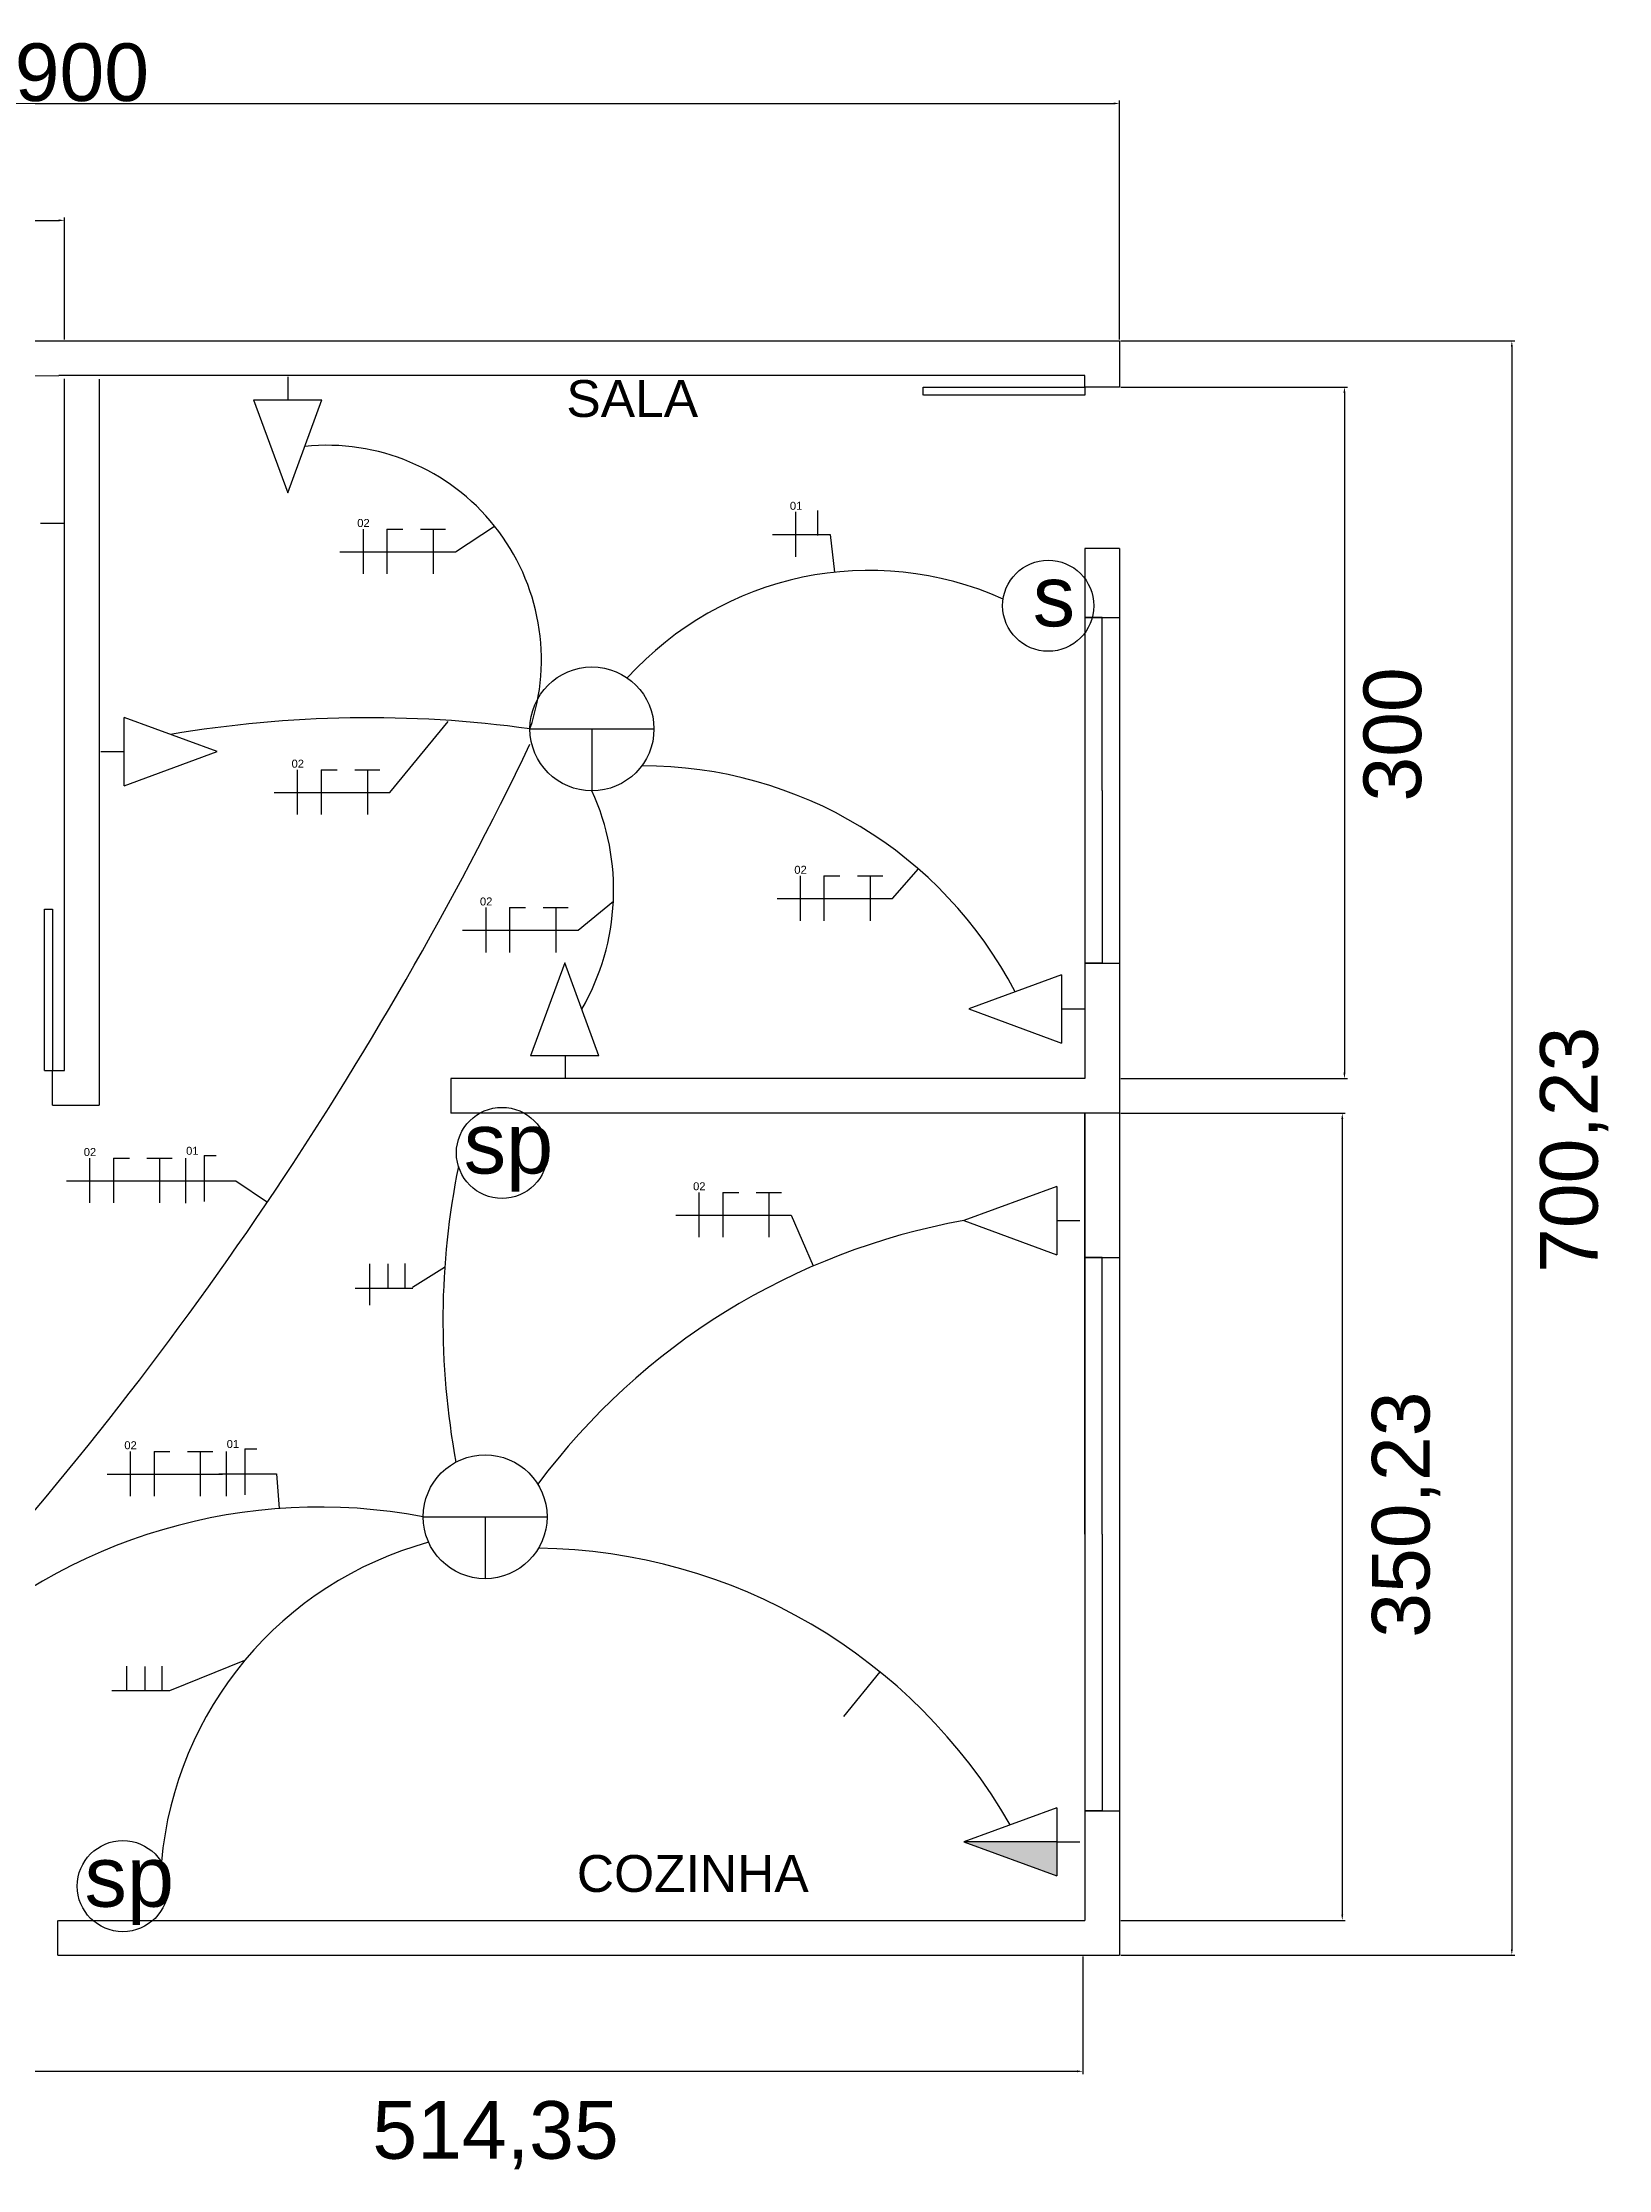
# Model space of a CAD drawing. Header units: centimetres. Extents: x 1976 to 3197, y 107 to 1029.
# Drawn here: x 2517 to 3197, y 107 to 1029 of the extents above; entities that cross this region are included whole.
import ezdxf

# ---------------------------------------------------------------- set-up
doc = ezdxf.new("R2010")
doc.units = ezdxf.units.CM
for name, color, linetype in [('cotas do desenho', 10, 'Continuous'), ('desenho da Planta', 7, 'Continuous'), ('projeto Elétrico', 50, 'Continuous')]:
    doc.layers.add(name, color=color, linetype=linetype)
doc.styles.get("Standard").update_dxf_attribs({"font": 'arial.ttf'})
doc.dimstyles.new('ISO-25', dxfattribs={"dimtxt": 2.5, "dimasz": 2.5, "dimexe": 1.25, "dimexo": 0.625, "dimtad": 1, "dimtxsty": 'Standard', "dimcen": 2.5, "dimadec": 0, "dimazin": 0, "dimtfac": 1, "dimtmove": 0, "dimatfit": 3, "dimfxl": 1, "dimarcsym": 0})

# ---------------------------------------------------------------- blocks, each defined once
blk = doc.blocks.new('*D1')
at = {"layer": 'cotas do desenho', "color": 0, "lineweight": -2, "transparency": 16777216}
for p, q in [((2084.49, 900.63), (2084.49, 1004.28)), ((2086.99, 1003.03), (2981.99, 1003.03)), ((2984.49, 900.63), (2984.49, 1004.28))]:
    blk.add_line(p, q, dxfattribs=at)
at = {"layer": 'cotas do desenho', "color": 0, "transparency": 16777216}
for points in [[(2086.99, 1003.45), (2086.99, 1002.61), (2084.49, 1003.03)], [(2981.99, 1003.45), (2981.99, 1002.61), (2984.49, 1003.03)]]:
    blk.add_solid(points, dxfattribs=at)
at = {"layer": 'Defpoints', "color": 0, "transparency": 16777216}
for p in [(2984.49, 1003.03), (2084.49, 900), (2984.49, 900)]:
    blk.add_point(p, dxfattribs=at)
at = {"layer": 'cotas do desenho', "color": 0, "transparency": 16777216, "insert": (2534.49, 1016.42), "char_height": 2.5, "width": 136.9953, "attachment_point": 5}
blk.add_mtext('{\\H10x;900}', dxfattribs=at)
blk = doc.blocks.new('*D4')
at = {"layer": 'cotas do desenho', "color": 0, "lineweight": -2, "transparency": 16777216}
for p, q in [((2985.12, 900), (3155.94, 900)), ((3154.69, 897.5), (3154.69, 202.28)), ((2985.12, 199.78), (3155.94, 199.78))]:
    blk.add_line(p, q, dxfattribs=at)
at = {"layer": 'cotas do desenho', "color": 0, "transparency": 16777216}
for points in [[(3154.27, 897.5), (3155.11, 897.5), (3154.69, 900)], [(3154.27, 202.28), (3155.11, 202.28), (3154.69, 199.78)]]:
    blk.add_solid(points, dxfattribs=at)
at = {"layer": 'Defpoints', "color": 0, "transparency": 16777216}
for p in [(2984.49, 900), (2984.49, 199.78), (3154.69, 199.78)]:
    blk.add_point(p, dxfattribs=at)
at = {"layer": 'cotas do desenho', "color": 0, "transparency": 16777216, "insert": (3181.77, 549.1), "char_height": 2.5, "attachment_point": 5, "rotation": 90}
blk.add_mtext('{\\H10x;700,23}', dxfattribs=at)
blk = doc.blocks.new('*D7')
at = {"layer": 'cotas do desenho', "color": 0, "lineweight": -2, "transparency": 16777216}
for p, q in [((2985.12, 880), (3083.35, 880)), ((3082.1, 877.5), (3082.1, 582.5)), ((2985.12, 580), (3083.35, 580))]:
    blk.add_line(p, q, dxfattribs=at)
at = {"layer": 'cotas do desenho', "color": 0, "transparency": 16777216}
for points in [[(3081.68, 877.5), (3082.51, 877.5), (3082.1, 880)], [(3081.68, 582.5), (3082.51, 582.5), (3082.1, 580)]]:
    blk.add_solid(points, dxfattribs=at)
at = {"layer": 'Defpoints', "color": 0, "transparency": 16777216}
for p in [(2984.49, 880), (2984.49, 580), (3082.1, 580)]:
    blk.add_point(p, dxfattribs=at)
at = {"layer": 'cotas do desenho', "color": 0, "transparency": 16777216, "insert": (3103.03, 729.3), "char_height": 2.5, "attachment_point": 5, "rotation": 90}
blk.add_mtext('{\\H10x;300 }', dxfattribs=at)
blk = doc.blocks.new('*D8')
at = {"layer": 'cotas do desenho', "color": 0, "lineweight": -2, "transparency": 16777216}
for p, q in [((2985.12, 565), (3082.4, 565)), ((3081.15, 562.5), (3081.15, 217.28)), ((2985.12, 214.78), (3082.4, 214.78))]:
    blk.add_line(p, q, dxfattribs=at)
at = {"layer": 'cotas do desenho', "color": 0, "transparency": 16777216}
for points in [[(3080.74, 562.5), (3081.57, 562.5), (3081.15, 565)], [(3080.74, 217.28), (3081.57, 217.28), (3081.15, 214.78)]]:
    blk.add_solid(points, dxfattribs=at)
at = {"layer": 'Defpoints', "color": 0, "transparency": 16777216}
for p in [(2984.49, 565), (2984.49, 214.78), (3081.15, 214.78)]:
    blk.add_point(p, dxfattribs=at)
at = {"layer": 'cotas do desenho', "color": 0, "transparency": 16777216, "insert": (3108.83, 390.82), "char_height": 2.5, "attachment_point": 5, "rotation": 90}
blk.add_mtext('{\\H10x;350,23}', dxfattribs=at)
blk = doc.blocks.new('*D10')
at = {"layer": 'cotas do desenho', "color": 0, "lineweight": -2, "transparency": 16777216}
for p, q in [((2454.28, 199.15), (2454.28, 148.09)), ((2968.63, 199.15), (2968.63, 148.09)), ((2456.78, 149.34), (2966.13, 149.34))]:
    blk.add_line(p, q, dxfattribs=at)
at = {"layer": 'cotas do desenho', "color": 0, "transparency": 16777216}
for points in [[(2456.78, 149.75), (2456.78, 148.92), (2454.28, 149.34)], [(2966.13, 149.75), (2966.13, 148.92), (2968.63, 149.34)]]:
    blk.add_solid(points, dxfattribs=at)
at = {"layer": 'Defpoints', "color": 0, "transparency": 16777216}
for p in [(2454.28, 199.78), (2968.63, 199.78), (2968.63, 149.34)]:
    blk.add_point(p, dxfattribs=at)
at = {"layer": 'cotas do desenho', "color": 0, "transparency": 16777216, "insert": (2713.89, 121.57), "char_height": 2.5, "attachment_point": 5}
blk.add_mtext('{\\H10x;514,35}', dxfattribs=at)
blk = doc.blocks.new('*D11')
at = {"layer": 'cotas do desenho', "color": 0, "lineweight": -2, "transparency": 16777216}
for p, q in [((2099.56, 900.63), (2099.56, 953.58)), ((2102.06, 952.33), (2524.42, 952.33)), ((2526.92, 900.63), (2526.92, 953.58))]:
    blk.add_line(p, q, dxfattribs=at)
at = {"layer": 'cotas do desenho', "color": 0, "transparency": 16777216}
for points in [[(2102.06, 952.75), (2102.06, 951.91), (2099.56, 952.33)], [(2524.42, 952.75), (2524.42, 951.91), (2526.92, 952.33)]]:
    blk.add_solid(points, dxfattribs=at)
at = {"layer": 'Defpoints', "color": 0, "transparency": 16777216}
for p in [(2526.92, 952.33), (2099.56, 900), (2526.92, 900)]:
    blk.add_point(p, dxfattribs=at)
at = {"layer": 'cotas do desenho', "color": 0, "transparency": 16777216, "insert": (2315.15, 985.06), "char_height": 2.5, "attachment_point": 5}
blk.add_mtext('{\\H10x;\\P427,37}', dxfattribs=at)

msp = doc.modelspace()

# ---------------------------------------------------------------- hatches: boundary and pattern name
at = {"layer": 'projeto Elétrico'}
h = msp.add_hatch(color=256, dxfattribs=at)
h.dxf.hatch_style = 1
h.paths.add_polyline_path([(2917.01, 248.872), (2957.309, 234.073), (2957.309, 248.872)], flags=17)
h.paths.add_polyline_path([(2744.053, 218.129), (2852.67, 218.129), (2852.67, 251.101), (2744.053, 251.101)], flags=9)

# ---------------------------------------------------------------- linework, layer by layer
for p, q in [((2084.49, 900.005), (2984.49, 900.005)), ((2984.49, 900.005), (2984.49, 880.005)), ((2509.556, 884.82), (2524.49, 885.005)), ((2969.49, 885.005), (2524.49, 885.005)), ((2526.925, 583.546), (2526.925, 883.546)), ((2541.949, 883.422), (2541.949, 568.422)), ((2899.428, 876.505), (2899.428, 880.005)), ((2899.428, 880.005), (2969.49, 880.005)), ((2969.49, 880.005), (2969.49, 885.005)), ((2984.49, 880.005), (2969.49, 880.005)), ((2969.49, 880.005), (2969.49, 876.505)), ((2969.49, 876.505), (2899.49, 876.505)), ((2984.49, 809.989), (2969.49, 809.989)), ((2969.49, 809.989), (2969.49, 580.005)), ((2984.49, 810.005), (2984.49, 580.005)), ((2976.99, 780.005), (2969.49, 780.005)), ((2969.49, 780.005), (2984.49, 780.005)), ((2976.99, 705.005), (2976.99, 780.005)), ((2976.99, 705.005), (2976.99, 630.005)), ((2518.289, 653.474), (2521.789, 653.474)), ((2518.289, 583.474), (2518.289, 653.474)), ((2521.789, 653.474), (2521.796, 583.527)), ((2976.99, 630.005), (2969.49, 630.005)), ((2969.49, 630.005), (2984.49, 630.005)), ((2518.278, 583.474), (2521.778, 583.474)), ((2521.778, 583.546), (2526.925, 583.546)), ((2521.778, 568.474), (2521.778, 583.474)), ((2969.49, 580.005), (2694.49, 580.005)), ((2694.49, 580.005), (2694.49, 565.005)), ((2984.49, 580.005), (2984.49, 565.005)), ((2521.778, 568.474), (2541.949, 568.422)), ((2984.49, 565.005), (2694.49, 565.005)), ((2969.49, 382.39), (2969.49, 565.005)), ((2969.49, 565.005), (2969.49, 214.775)), ((2984.49, 565.005), (2984.49, 199.775)), ((2976.99, 502.39), (2969.49, 502.39)), ((2969.49, 502.39), (2984.49, 502.39)), ((2976.99, 382.39), (2976.99, 502.39)), ((2976.99, 382.39), (2976.99, 262.39)), ((2976.99, 262.39), (2969.49, 262.39)), ((2969.49, 262.39), (2984.49, 262.39)), ((2523.994, 199.775), (2523.994, 214.775)), ((2524.277, 214.775), (2969.49, 214.775)), ((2523.994, 199.775), (2984.49, 199.775))]:
    msp.add_line(p, q)
for p, q in [((2623.781, 884.464), (2623.781, 874.464)), ((2608.983, 874.395), (2623.781, 834.096)), ((2608.983, 874.395), (2638.58, 874.395)), ((2623.781, 834.096), (2638.58, 874.395)), ((2844.062, 825.832), (2844.062, 806.39)), ((2853.593, 826.504), (2853.601, 815.589)), ((2526.581, 820.879), (2516.581, 820.879)), ((2656.418, 818.382), (2656.418, 798.94)), ((2666.787, 818.382), (2666.787, 798.94)), ((2666.787, 818.382), (2673.7, 818.382)), ((2681.34, 818.382), (2692.254, 818.382)), ((2686.797, 818.382), (2686.797, 798.94)), ((2696.514, 808.543), (2713.502, 819.673)), ((2834.052, 815.992), (2859.105, 815.992)), ((2859.105, 815.992), (2860.868, 799.665)), ((2646.408, 808.543), (2696.514, 808.543)), ((2593.132, 721.874), (2552.834, 736.673)), ((2552.834, 707.075), (2552.834, 736.673)), ((2668.018, 704.128), (2693.386, 734.922)), ((2728.836, 731.713), (2782.604, 731.713)), ((2755.72, 731.713), (2755.72, 731.713)), ((2755.72, 731.713), (2755.72, 731.713)), ((2755.72, 731.713), (2755.72, 731.713)), ((2755.72, 731.713), (2755.72, 731.713)), ((2755.72, 731.713), (2755.72, 731.713)), ((2755.72, 731.713), (2755.72, 704.829)), ((2542.764, 721.874), (2552.764, 721.874)), ((2552.834, 707.075), (2593.132, 721.874)), ((2627.922, 713.968), (2627.922, 694.526)), ((2638.29, 713.968), (2638.29, 694.526)), ((2638.29, 713.968), (2645.203, 713.968)), ((2652.843, 713.968), (2663.757, 713.968)), ((2658.3, 713.968), (2658.3, 694.526)), ((2617.912, 704.128), (2668.018, 704.128)), ((2845.989, 667.934), (2845.989, 648.492)), ((2856.357, 667.934), (2856.357, 648.492)), ((2856.357, 667.934), (2863.27, 667.934)), ((2870.91, 667.934), (2881.824, 667.934)), ((2876.367, 667.934), (2876.367, 648.492)), ((2886.085, 658.094), (2897.282, 670.959)), ((2749.732, 644.345), (2765.008, 656.92)), ((2835.979, 658.094), (2886.085, 658.094)), ((2709.636, 654.184), (2709.636, 634.742)), ((2720.004, 654.184), (2720.004, 634.742)), ((2720.004, 654.184), (2726.917, 654.184)), ((2734.557, 654.184), (2745.471, 654.184)), ((2740.014, 654.184), (2740.014, 634.742)), ((2699.626, 644.345), (2749.732, 644.345)), ((2743.928, 630.225), (2729.129, 589.927)), ((2758.727, 589.927), (2743.928, 630.225)), ((2959.423, 625.03), (2919.124, 610.231)), ((2959.423, 625.03), (2959.423, 595.432)), ((2919.124, 610.231), (2959.423, 595.432)), ((2959.423, 610.231), (2969.423, 610.231)), ((2758.727, 589.927), (2729.129, 589.927)), ((2744.252, 579.927), (2744.252, 589.927)), ((2537.799, 545.482), (2537.799, 526.04)), ((2548.168, 545.482), (2548.168, 526.04)), ((2548.168, 545.482), (2555.08, 545.482)), ((2562.721, 545.482), (2573.635, 545.482)), ((2568.178, 545.482), (2568.178, 526.04)), ((2579.396, 545.46), (2579.396, 526.018)), ((2587.54, 546.578), (2592.802, 546.582)), ((2587.54, 546.578), (2587.549, 535.664)), ((2527.789, 535.642), (2577.895, 535.642)), ((2576.252, 535.665), (2601.305, 535.665)), ((2587.549, 535.664), (2587.544, 526.68)), ((2601.305, 535.665), (2614.972, 526.449)), ((2802.078, 530.628), (2802.078, 511.186)), ((2812.447, 530.628), (2812.447, 511.186)), ((2812.447, 530.628), (2819.359, 530.628)), ((2826.999, 530.628), (2837.914, 530.628)), ((2832.457, 530.628), (2832.457, 511.186)), ((2957.309, 533.181), (2917.01, 518.383)), ((2957.309, 533.181), (2957.309, 503.584)), ((2792.068, 520.788), (2842.174, 520.788)), ((2842.169, 520.728), (2851.71, 498.697)), ((2917.01, 518.383), (2957.309, 503.584)), ((2957.309, 518.383), (2967.309, 518.383)), ((2659.299, 499.668), (2659.299, 489.388)), ((2667.197, 499.614), (2667.197, 489.333)), ((2674.586, 499.749), (2674.595, 489.148)), ((2653.004, 489.148), (2678.057, 489.148)), ((2659.299, 489.388), (2659.299, 481.724)), ((2677.892, 489.522), (2691.715, 498.173)), ((2555.404, 418.281), (2555.404, 398.839)), ((2565.773, 418.281), (2565.773, 398.839)), ((2565.773, 418.281), (2572.685, 418.281)), ((2580.325, 418.281), (2591.24, 418.281)), ((2585.782, 418.281), (2585.782, 398.839)), ((2597.001, 418.259), (2597.001, 398.817)), ((2605.145, 419.378), (2610.406, 419.382)), ((2605.145, 419.378), (2605.153, 408.463)), ((2545.394, 408.442), (2595.5, 408.442)), ((2593.856, 408.465), (2618.909, 408.465)), ((2605.153, 408.463), (2605.149, 399.48)), ((2618.909, 408.465), (2620.007, 393.472)), ((2682.5, 389.89), (2736.267, 389.89)), ((2709.383, 389.89), (2709.383, 389.89)), ((2709.383, 389.89), (2709.383, 389.89)), ((2709.383, 389.89), (2709.383, 389.89)), ((2709.383, 389.89), (2709.383, 389.89)), ((2709.383, 389.89), (2709.383, 389.89)), ((2709.383, 389.89), (2709.383, 389.89)), ((2709.383, 389.89), (2709.383, 389.89)), ((2709.383, 389.89), (2709.383, 389.89)), ((2709.383, 389.89), (2709.383, 389.89)), ((2709.383, 389.89), (2709.383, 389.89)), ((2709.383, 389.89), (2709.383, 389.89)), ((2709.383, 389.89), (2709.383, 389.89)), ((2709.383, 389.89), (2709.383, 389.89)), ((2709.383, 389.89), (2709.383, 389.89)), ((2709.383, 389.89), (2709.383, 389.89)), ((2709.383, 389.89), (2709.383, 389.89)), ((2709.383, 389.89), (2709.383, 389.89)), ((2709.383, 389.89), (2709.383, 363.006)), ((2553.835, 325.063), (2553.835, 314.782)), ((2561.733, 325.008), (2561.733, 314.727)), ((2569.122, 325.143), (2569.131, 314.542)), ((2572.593, 314.542), (2605.196, 327.673)), ((2547.54, 314.542), (2572.593, 314.542)), ((2864.981, 303.281), (2880.678, 322.592)), ((2957.309, 263.671), (2917.01, 248.872)), ((2957.309, 263.671), (2957.309, 234.073)), ((2917.01, 248.872), (2957.309, 234.073)), ((2957.309, 248.872), (2917.01, 248.872)), ((2957.309, 248.872), (2967.309, 248.872))]:
    msp.add_line(p, q, dxfattribs=at)
for centre, radius in [((2953.619, 785.139), 19.765), ((2755.72, 731.713), 26.884), ((2716.705, 547.752), 19.765), ((2709.383, 389.89), 26.884), ((2552.245, 229.669), 19.765)]:
    msp.add_circle(centre, radius, dxfattribs=at)
for centre, radius, start, end in [((2640.723, 761.669), 93.066, 341.223198, 95.884576), ((2876.055, 659.009), 141.473, 65.79131, 137.927881), ((2658.787, 227.298), 509.256, 82.093882, 99.700014), ((1308.152, 1407.693), 1576.188, 317.567815, 334.334927), ((2777.8, 533.682), 181.992, 27.469547, 90.159005), ((2661.542, 661.716), 103.577, 330.094577, 24.597594), ((3027.057, 474.963), 335.979, 168.504134, 190.522062), ((2968.907, 228.073), 294.912, 100.135347, 143.368343), ((2637.587, 153.274), 240.84, 79.252331, 133.599625), ((2726.595, 226.187), 158.231, 105.284258, 174.926027), ((2729.566, 136.687), 239.574, 29.944298, 89.287481)]:
    msp.add_arc(centre, radius, start, end, dxfattribs=at)

# ---------------------------------------------------------------- texts
at = {"insert": (2744.622, 883.04), "char_height": 16, "attachment_point": 1}
msp.add_mtext_dynamic_manual_height_columns('SALA', width=104.41056, gutter_width=12.5, heights=[0], dxfattribs=at)
at = {"layer": 'desenho da Planta', "insert": (2749.167, 243.15), "char_height": 16, "attachment_point": 1}
msp.add_mtext_dynamic_manual_height_columns('COZINHA', width=202.67931, gutter_width=12.5, heights=[0], dxfattribs=at)
at = {"layer": 'projeto Elétrico', "char_height": 3.4666, "attachment_point": 1}
for s, insert in [('02', (2653.926, 822.769)), ('01', (2841.569, 830.218)), ('02', (2625.429, 718.354)), ('02', (2843.496, 672.32)), ('02', (2707.143, 658.571)), ('02', (2535.307, 549.868)), ('01', (2579.695, 550.417)), ('02', (2799.586, 535.015)), ('02', (2552.911, 422.668)), ('01', (2597.3, 423.216))]:
    msp.add_mtext_dynamic_manual_height_columns(s, width=31.08053, gutter_width=17.333, heights=[0], dxfattribs=dict(at, insert=insert))
at = {"layer": 'projeto Elétrico', "width": 120.54706, "attachment_point": 1}
for s, insert, char_height in [('s', (2946.909, 802.495), 26.288), ('sp', (2700.113, 565.107), 26.2879), ('sp', (2535.654, 247.024), 26.2879)]:
    msp.add_mtext(s, dxfattribs=dict(at, insert=insert, char_height=char_height))

# ---------------------------------------------------------------- dimensions: what is measured, and where the dimension line sits
at = {"layer": 'cotas do desenho'}
dim = msp.add_linear_dim(base=(2984.49, 1003.03), p1=(2084.49, 900.005), p2=(2984.49, 900.005), text='{\\H10x;900}', dimstyle='ISO-25', dxfattribs=at)
dim.commit()
dim.dimension.update_dxf_attribs({"geometry": '*D1', "text_midpoint": (2534.49, 1016.419)})
dim = msp.add_linear_dim(base=(2526.925, 952.331), p1=(2099.556, 900.005), p2=(2526.925, 900.005), text='{\\H10x;\\P<>}', dimstyle='ISO-25', dxfattribs=at)
dim.commit()
dim.dimension.update_dxf_attribs({"geometry": '*D11', "text_midpoint": (2315.15, 952.331), "dimtype": 160})
for base, p1, p2, angle, text, picture, middle, dimtype in [((3154.691, 199.775), (2984.49, 900.005), (2984.49, 199.775), 270, '{\\H10x;<>}', '*D4', (3181.774, 549.1), 161), ((3082.097, 580.005), (2984.49, 880.005), (2984.49, 580.005), 90, '{\\H10x;300 }', '*D7', (3103.026, 729.296), 160), ((3081.153, 214.776), (2984.49, 565.005), (2984.49, 214.776), 90, '{\\H10x;<>}', '*D8', (3108.828, 390.823), 160)]:
    dim = msp.add_linear_dim(base=base, p1=p1, p2=p2, angle=angle, text=text, dimstyle='ISO-25', override={"dimtmove": 2}, dxfattribs=at)
    dim.commit()
    dim.dimension.update_dxf_attribs({"geometry": picture, "text_midpoint": middle, "dimtype": dimtype})
dim = msp.add_linear_dim(base=(2968.628, 149.338), p1=(2454.277, 199.775), p2=(2968.628, 199.775), text='{\\H10x;<>}', dimstyle='ISO-25', override={"dimtmove": 2}, dxfattribs=at)
dim.commit()
dim.dimension.update_dxf_attribs({"geometry": '*D10', "text_midpoint": (2713.889, 121.573), "dimtype": 160})

doc.saveas('drawing.dxf')
